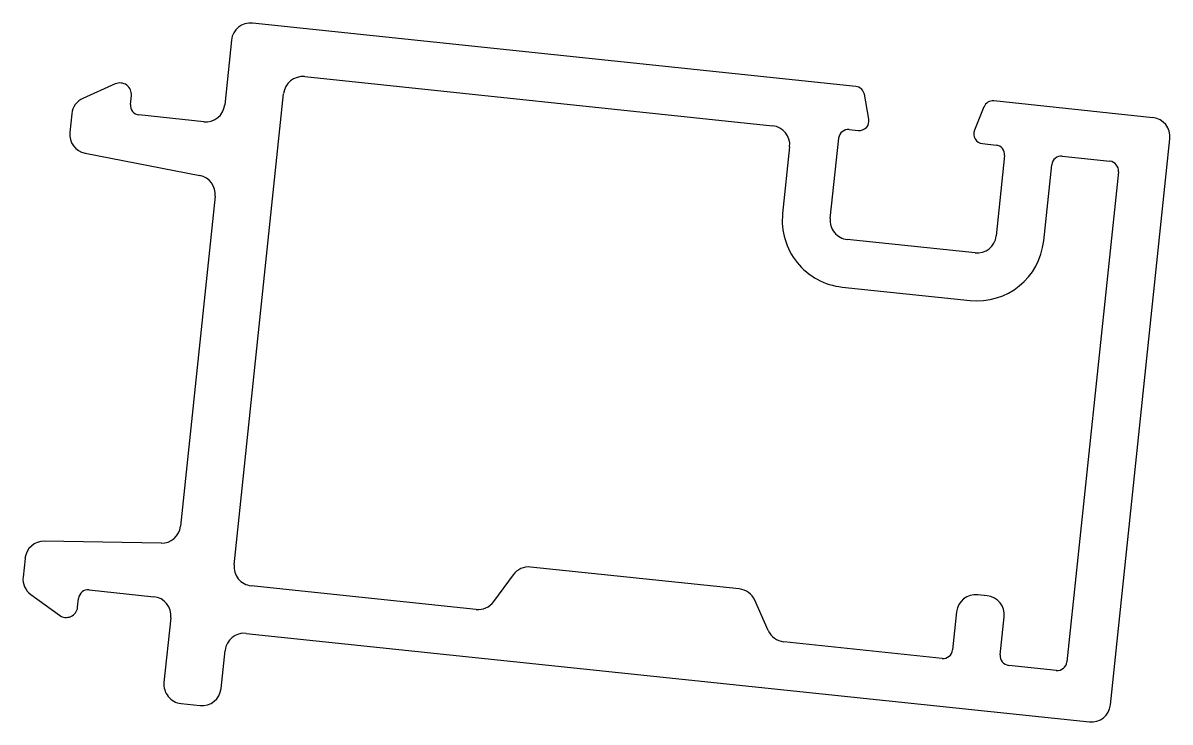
# Model space of a CAD drawing. Extents: x -15.4 to 14.6, y 1.3 to 19.6.
import ezdxf

# ---------------------------------------------------------------- set-up
doc = ezdxf.new("R2010")
doc.units = 0
doc.layers.add('PROFILE', color=1, linetype='CONTINUOUS')

msp = doc.modelspace()

# ---------------------------------------------------------------- linework, layer by layer
at = {"layer": 'PROFILE', "color": 7}
for p, q in [((6.384, 17.913), (-9.378, 19.569)), ((-9.928, 19.124), (-10.105, 17.436)), ((-8.017, 18.169), (4.207, 16.884)), ((-12.964, 17.978), (-13.808, 17.602)), ((-9.86, 5.417), (-8.567, 17.724)), ((6.72, 17.057), (6.604, 17.708)), ((-12.568, 17.443), (-12.544, 17.672)), ((14.142, 17.097), (9.987, 17.534)), ((-14.102, 17.197), (-14.153, 16.71)), ((-10.655, 16.991), (-12.346, 17.168)), ((9.729, 17.379), (9.48, 16.767)), ((6.208, 16.785), (6.444, 16.76)), ((5.712, 14.464), (5.933, 16.562)), ((13.032, 1.754), (14.587, 16.548)), ((4.652, 16.335), (4.469, 14.594)), ((9.689, 16.419), (10.045, 16.381)), ((-13.752, 16.167), (-10.759, 15.586)), ((10.267, 16.107), (10.047, 14.008)), ((11.774, 16.089), (13.017, 15.958)), ((11.29, 13.878), (11.499, 15.867)), ((13.239, 15.684), (11.894, 2.879)), ((-10.357, 15.043), (-11.263, 6.426)), ((9.497, 13.563), (6.157, 13.914)), ((6.027, 12.671), (9.367, 12.32)), ((-11.769, 5.978), (-14.817, 6.031)), ((-15.323, 5.583), (-15.374, 5.096)), ((-2.571, 5.154), (-3.08, 4.453)), ((3.335, 4.784), (-2.114, 5.357)), ((-3.536, 4.25), (-9.415, 4.868)), ((-15.171, 4.64), (-14.423, 4.097)), ((-13.949, 4.308), (-13.925, 4.537)), ((-13.65, 4.76), (-11.959, 4.582)), ((9.813, 4.606), (9.564, 4.632)), ((4.092, 3.699), (3.74, 4.49)), ((-11.514, 4.032), (-11.692, 2.342)), ((9.014, 4.187), (8.91, 3.193)), ((10.153, 3.062), (10.258, 4.057)), ((-9.546, 3.624), (12.483, 1.309)), ((8.635, 2.97), (4.497, 3.405)), ((-10.2, 2.185), (-10.096, 3.179)), ((11.619, 2.657), (10.376, 2.787)), ((-11.247, 1.792), (-10.75, 1.74))]:
    msp.add_line(p, q, dxfattribs=at)
for centre, radius, start, end in [((-9.431, 19.072), 0.5, 84, 174), ((-12.842, 17.704), 0.3, 354, 114), ((-8.07, 17.672), 0.5, 84, 174), ((6.358, 17.664), 0.25, 10.1443, 84), ((-13.605, 17.145), 0.5, 114, 174), ((-12.32, 17.417), 0.25, 174, 264), ((-10.603, 17.488), 0.5, 264, 354), ((9.961, 17.285), 0.25, 84, 157.8557), ((14.09, 16.6), 0.5, 354, 84), ((4.155, 16.387), 0.5, 354, 84), ((6.181, 16.536), 0.25, 84, 174), ((6.47, 17.013), 0.254, 264, 10.1443), ((-13.656, 16.658), 0.5, 174, 259), ((9.715, 16.671), 0.254, 157.8557, 264), ((10.019, 16.133), 0.25, 354, 84), ((11.748, 15.84), 0.25, 84, 174), ((12.991, 15.71), 0.25, 354, 84), ((-10.854, 15.095), 0.5, 354, 79), ((6.209, 14.412), 1.75, 174, 264), ((6.209, 14.412), 0.5, 174, 264), ((9.549, 14.061), 1.75, 264, 354), ((9.549, 14.061), 0.5, 264, 354), ((-11.76, 6.478), 0.5, 269, 354), ((-14.826, 5.531), 0.5, 89, 174), ((-9.363, 5.365), 0.5, 174, 264), ((-14.877, 5.044), 0.5, 174, 234), ((-2.166, 4.86), 0.5, 84, 144), ((-13.676, 4.511), 0.25, 84, 174), ((-12.011, 4.085), 0.5, 354, 84), ((3.283, 4.287), 0.5, 24, 84), ((9.512, 4.135), 0.5, 84, 174), ((9.76, 4.109), 0.5, 354, 84), ((-14.247, 4.339), 0.3, 234, 354), ((-3.484, 4.747), 0.5, 264, 324), ((-9.598, 3.127), 0.5, 84, 174), ((4.549, 3.903), 0.5, 204, 264), ((8.661, 3.219), 0.25, 264, 354), ((10.402, 3.036), 0.25, 174, 264), ((11.645, 2.905), 0.25, 264, 354), ((-11.195, 2.289), 0.5, 174, 264), ((-10.697, 2.237), 0.5, 264, 354), ((12.535, 1.806), 0.5, 264, 354)]:
    msp.add_arc(centre, radius, start, end, dxfattribs=at)

doc.saveas('drawing.dxf')
